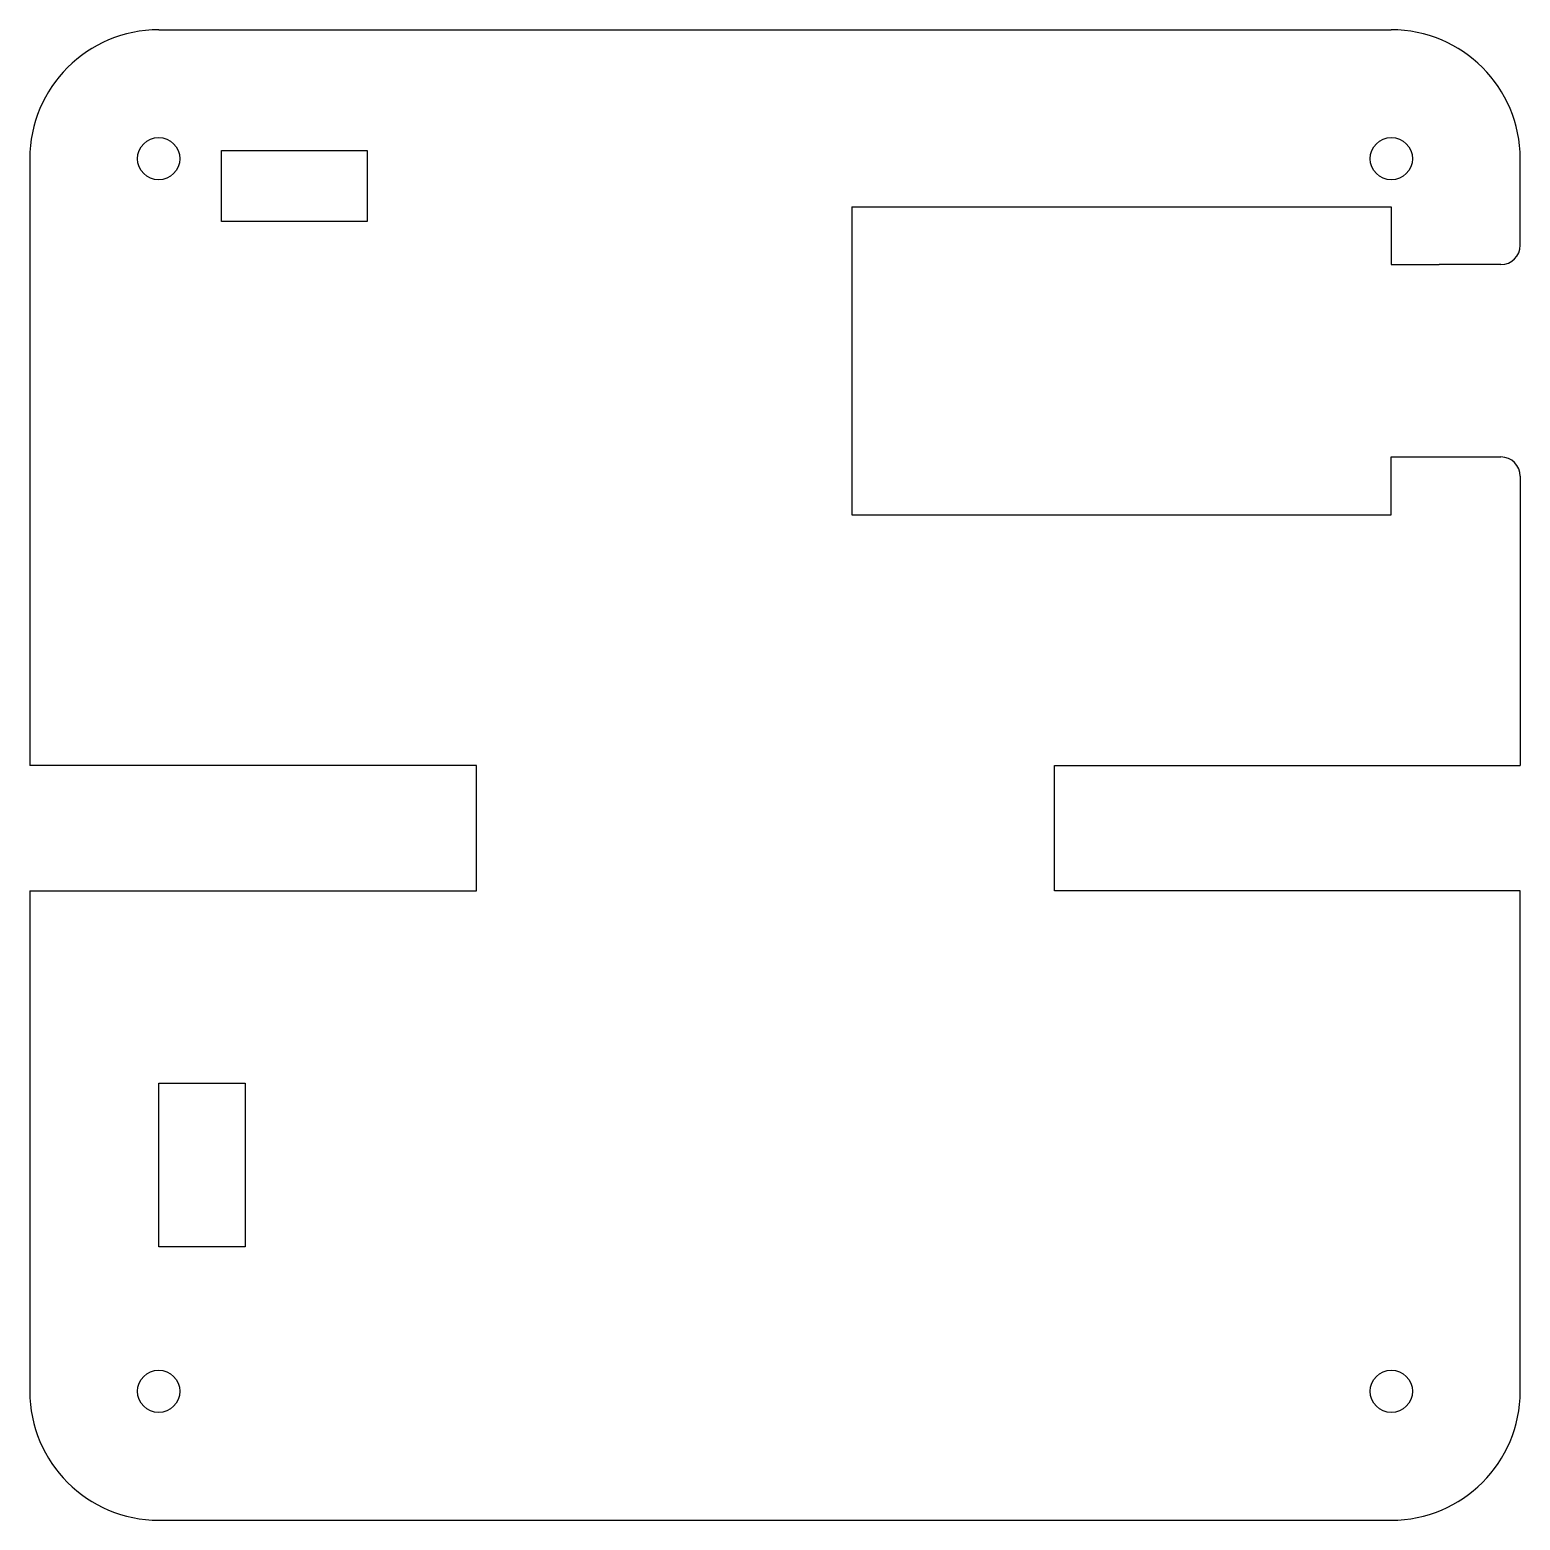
# Model space of a CAD drawing. Header units: millimetres. Extents: x 1 to 226, y 0 to 845.
# Drawn here: x 17.5 to 115.8, y 746.9 to 845.2 of the extents above; entities outside this region: 2.
import ezdxf

# ---------------------------------------------------------------- set-up
doc = ezdxf.new("R2010")
doc.units = ezdxf.units.MM
doc.layers.add('SLD-0', color=179, linetype='Continuous')
doc.styles.add('SLDTEXTSTYLE0', font='TXT', dxfattribs={"width": 0.7})

msp = doc.modelspace()

# ---------------------------------------------------------------- linework, layer by layer
at = {"layer": 'SLD-0'}
for p, q in [((25.997, 845.24), (107.297, 845.24)), ((17.497, 836.74), (17.497, 796.715)), ((30.147, 836.74), (30.147, 837.29)), ((30.147, 837.29), (39.747, 837.29)), ((30.147, 832.59), (30.147, 836.74)), ((39.747, 837.29), (39.747, 832.59)), ((115.797, 831.025), (115.797, 836.74)), ((71.717, 833.565), (104.737, 833.565)), ((71.717, 833.565), (71.717, 813.245)), ((104.737, 833.565), (107.277, 833.565)), ((107.277, 833.565), (107.277, 829.755)), ((39.747, 832.59), (30.147, 832.59)), ((107.277, 829.755), (110.452, 829.755)), ((114.527, 829.755), (110.452, 829.755)), ((107.277, 813.245), (107.277, 817.065)), ((107.277, 817.065), (110.452, 817.065)), ((110.452, 817.065), (114.527, 817.065)), ((115.797, 815.795), (115.797, 796.715)), ((71.717, 813.245), (104.737, 813.245)), ((104.737, 813.245), (107.277, 813.245)), ((46.952, 796.715), (17.497, 796.715)), ((46.952, 788.46), (46.952, 796.715)), ((85.072, 788.46), (85.072, 796.715)), ((85.072, 796.715), (115.797, 796.715)), ((17.497, 788.46), (46.952, 788.46)), ((17.497, 788.46), (17.497, 755.44)), ((115.797, 788.46), (85.072, 788.46)), ((115.797, 755.44), (115.797, 788.46)), ((25.997, 764.965), (25.997, 775.76)), ((25.997, 775.76), (31.712, 775.76)), ((31.712, 775.76), (31.712, 764.965)), ((31.712, 764.965), (25.997, 764.965)), ((25.997, 746.94), (107.297, 746.94))]:
    msp.add_line(p, q, dxfattribs=at)
for centre in [(25.997, 836.74), (107.297, 836.74), (25.997, 755.44), (107.297, 755.44)]:
    msp.add_circle(centre, 1.395, dxfattribs=at)
for centre, radius, start, end in [((25.997, 836.74), 8.5, 90, 180), ((107.297, 836.74), 8.5, 0, 90), ((114.527, 831.025), 1.27, 270, 0), ((114.527, 815.795), 1.27, 0, 90), ((25.997, 755.44), 8.5, 180, 270), ((107.297, 755.44), 8.5, 270, 0)]:
    msp.add_arc(centre, radius, start, end, dxfattribs=at)

# ---------------------------------------------------------------- texts
at = {"color": 7, "linetype": 'Continuous', "char_height": 14.94028, "attachment_point": 1, "style": 'SLDTEXTSTYLE0'}
for s, insert in [('SOLIDWORKS Educational Product.', (0, 41.669)), ('For Instructional Use Only.', (0, 19.259))]:
    msp.add_mtext(s, dxfattribs=dict(at, insert=insert))

doc.saveas('drawing.dxf')
